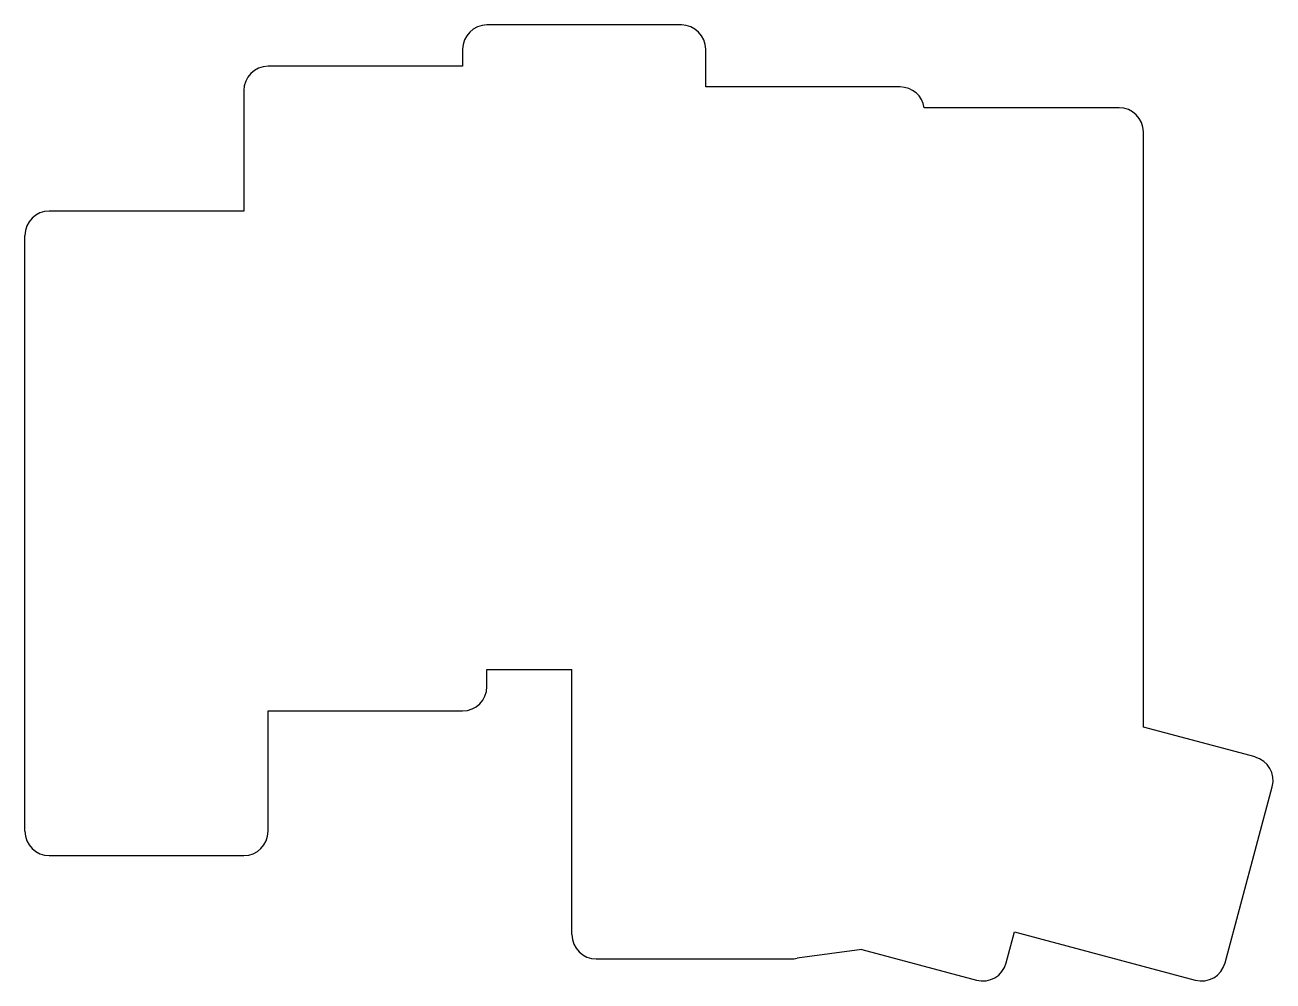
# Model space of a CAD drawing. Header units: millimetres. Extents: x -10 to 93, y -20 to 59.
import ezdxf

# ---------------------------------------------------------------- set-up
doc = ezdxf.new("R2010")
doc.units = ezdxf.units.MM

msp = doc.modelspace()

# ---------------------------------------------------------------- linework, layer by layer
for p, q in [((44, 58.8), (28, 58.8)), ((26, 56.8), (26, 55.4)), ((46, 53.7), (46, 56.8)), ((26, 55.4), (10, 55.4)), ((8, 53.4), (8, 43.5)), ((62, 53.7), (46, 53.7)), ((80, 52), (64, 52)), ((82, 1.07), (82, 50)), ((8, 43.5), (-8, 43.5)), ((-10, -7.5), (-10, 41.5)), ((28, 4.4), (28, 5.8)), ((28, 5.8), (35, 5.8)), ((35, -16), (35, 5.8)), ((10, -7.5), (10, 2.4)), ((10, 2.4), (26, 2.4)), ((91.19, -1.39), (82, 1.07)), ((88.72, -18.33), (92.6, -3.84)), ((-8, -9.5), (8, -9.5)), ((70.72, -18.33), (71.41, -15.76)), ((71.41, -15.76), (86.27, -19.75)), ((58.83, -17.22), (53.53, -17.93)), ((58.83, -17.22), (68.27, -19.75)), ((37, -18), (53, -18))]:
    msp.add_line(p, q)
for centre, start, end in [((28, 56.8), 90, 180), ((44, 56.8), 0, 90), ((10, 53.4), 90, 180), ((62, 51.7), 8.6232, 90), ((64, 50), 90, 90.6477), ((80, 50), 0, 90), ((-8, 41.5), 90, 180), ((26, 4.4), 270, 360), ((90.67, -3.33), 345, 75), ((-8, -7.5), 180, 270), ((8, -7.5), 270, 360), ((37, -16), 180, 270), ((53, -16), 270, 285.3099), ((68.79, -17.81), 255, 345), ((86.79, -17.81), 255, 345)]:
    msp.add_arc(centre, 2, start, end)

doc.saveas('drawing.dxf')
